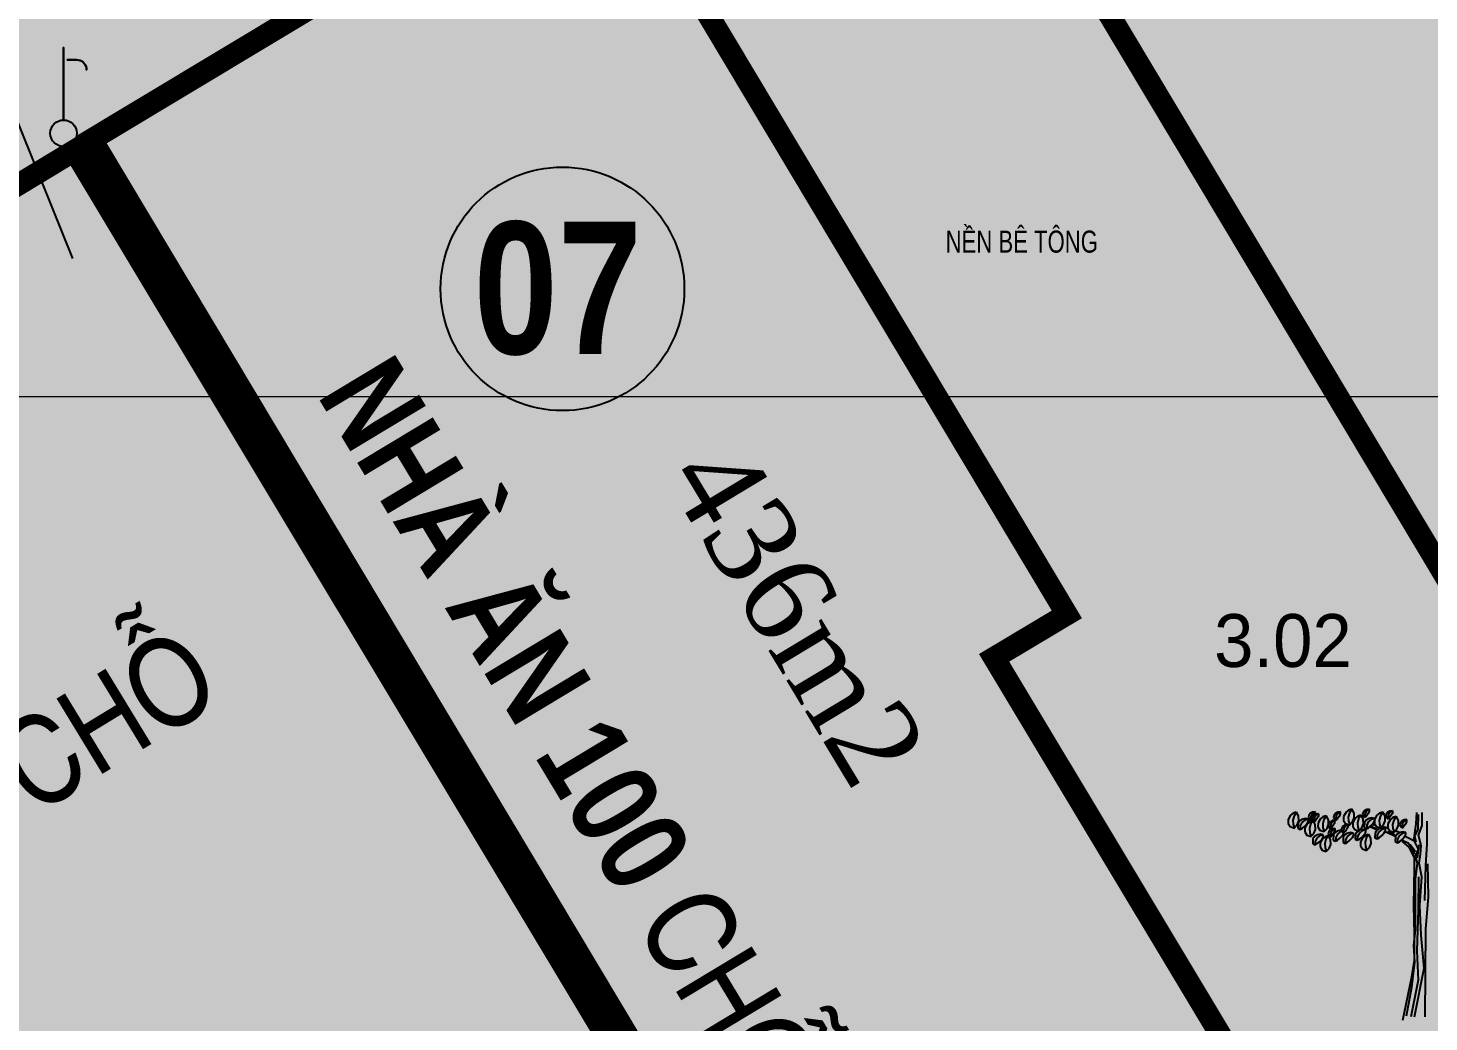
# Model space of a CAD drawing. Header units: millimetres. Extents: x 476643 to 477419, y 1110674 to 1111494.
# Drawn here: x 476995.13 to 477026.91, y 1111209.81 to 1111232.37 of the extents above; entities that cross this region are included whole.
import ezdxf

# ---------------------------------------------------------------- set-up
doc = ezdxf.new("R2010")
doc.units = ezdxf.units.MM
doc.header["$LTSCALE"] = 0.001
doc.header["$MEASUREMENT"] = 0
doc.linetypes.add('DASHDOTX2', pattern=[2, 1, -0.5, 0, -0.5])
for name, color, linetype, lineweight in [('D-CONGTRINH', 7, 'Continuous', 15), ('HT_Text', 7, 'Continuous', 15), ('LUOI', 8, 'Continuous', 5)]:
    doc.layers.add(name, color=color, linetype=linetype, lineweight=lineweight)
for name, color, linetype in [('H-Congtrinh', 40, 'Continuous'), ('HT_Cao do', 7, 'Continuous'), ('HT_Hang rao', 7, 'Continuous'), ('HT_nha', 6, 'Continuous'), ('HT_thuc vat', 3, 'Continuous'), ('Ky hieu', 7, 'Continuous'), ('Net manh', 252, 'Continuous'), ('QH-text', 7, 'Continuous'), ('Text', 7, 'Continuous')]:
    doc.layers.add(name, color=color, linetype=linetype)
doc.styles.add('DIM', font='VAVON.TTF')
doc.linetypes.add('FENCELINE2', pattern='A,0.25,-0.1,[132,ltypeshp.shx,S=0.1,R=0,X=-0.1,Y=0],-0.1,1', length=1.45)

# ---------------------------------------------------------------- blocks, each defined once
blk = doc.blocks.new('cot nuoc')
at = {"layer": 'Ky hieu', "color": 1}
for points in [[(474183.71, 1112299.223, 0), (474183.71, 1112301.423, 0), (474183.71, 1112301.423, 0), (474183.71, 1112299.223, 0), (474183.71, 1112299.223, 0)], [(474183.808, 1112301.042, 0), (474184.108, 1112301.042, 0), (474184.108, 1112301.042, 0), (474183.808, 1112301.042, 0), (474183.808, 1112301.042, 0)], [(474184.108, 1112301.042, 0), (474184.108, 1112301.042, 0), (474184.16, 1112301.038, 0), (474184.21, 1112301.024, 0), (474184.258, 1112301.002, 0), (474184.301, 1112300.972, 0), (474184.338, 1112300.935, 0), (474184.368, 1112300.892, 0), (474184.39, 1112300.845, 0), (474184.403, 1112300.794, 0), (474184.408, 1112300.742, 0), (474184.408, 1112300.742, 0), (474184.408, 1112300.742, 0), (474184.408, 1112300.742, 0), (474184.403, 1112300.794, 0), (474184.39, 1112300.845, 0), (474184.368, 1112300.892, 0), (474184.338, 1112300.935, 0), (474184.301, 1112300.972, 0), (474184.258, 1112301.002, 0), (474184.21, 1112301.024, 0), (474184.16, 1112301.038, 0), (474184.108, 1112301.042, 0), (474184.108, 1112301.042, 0), (474184.108, 1112301.042, 0)]]:
    blk.add_polyline3d(points, dxfattribs=at)
blk.add_circle((474183.71, 1112298.823), 0.4, dxfattribs=at)
blk = doc.blocks.new('Nha tuong')
at = {"layer": 'Ky hieu'}
h = blk.add_hatch(color=256, dxfattribs=at)
edge = h.paths.add_edge_path()
edge.add_arc((474232.372, 1112270.493), 0.838, -32.4679, 327.5321)
blk = doc.blocks.new('tree50')
for p, q in [((-3248.8752, 4519.6396), (-3251.6584, 4428.2356)), ((-3195.2864, 4614.1716), (-3248.8752, 4519.6396)), ((-3137.3276, 4658.9476), (-3195.2864, 4614.1716)), ((-3117.186, 4599.4036), (-3143.2356, 4502.5996)), ((-3143.2356, 4502.5996), (-3137.7424, 4409.6796)), ((-3065.1596, 4682.3356), (-3137.3276, 4658.9476)), ((-3060.8384, 4682.3356), (-3117.186, 4599.4036)), ((-3012.352, 4591.9796), (-3060.8384, 4688.5356)), ((-3044.896, 4393.1516), (-3008.7876, 4484.0196)), ((-2986.4732, 4484.9716), (-3024.2904, 4431.5556)), ((-3008.7876, 4484.0196), (-3012.352, 4591.9796)), ((-2917.8452, 4526.6236), (-2986.4732, 4484.9716)), ((-2871.898, 4502.7716), (-2937.7912, 4447.3996)), ((-2855.1496, 4538.0996), (-2917.8452, 4526.6236)), ((-2789.2072, 4526.6236), (-2871.898, 4502.7716)), ((-2789.2072, 4526.6236), (-2855.1496, 4538.0996)), ((-2760.008, 4466.8316), (-2817.9672, 4422.0316)), ((-2816.2092, 4428.2836), (-2793.6508, 4463.2436)), ((-2793.6508, 4463.2436), (-2787.9136, 4484.2876)), ((-2780.8332, 4612.1476), (-2791.9416, 4570.7876)), ((-2791.9416, 4570.7876), (-2778.1968, 4528.4076)), ((-2787.9136, 4484.2876), (-2789.2072, 4526.6236)), ((-2744.2368, 4657.5556), (-2780.8332, 4612.1476)), ((-2778.1968, 4528.4076), (-2735.5452, 4496.3996)), ((-2687.84, 4490.1996), (-2760.008, 4466.8316)), ((-2696.6536, 4683.7036), (-2744.2368, 4657.5556)), ((-2731.224, 4601.7716), (-2742.7964, 4549.4756)), ((-2742.7964, 4549.4756), (-2735.5452, 4496.3996)), ((-2683.5188, 4490.1996), (-2739.842, 4407.2876)), ((-2711.5464, 4525.6716), (-2735.5452, 4496.3996)), ((-2693.1624, 4655.7476), (-2731.224, 4601.7716)), ((-2702.7572, 4568.7636), (-2713.8656, 4527.4036)), ((-2713.8656, 4527.4036), (-2700.1204, 4485.0236)), ((-2696.5072, 4545.9836), (-2711.5464, 4525.6716)), ((-2666.1604, 4614.1716), (-2702.7572, 4568.7636)), ((-2700.1204, 4485.0236), (-2657.4936, 4453.0156)), ((-2640.1352, 4688.5356), (-2696.6536, 4683.7036)), ((-2668.602, 4587.8036), (-2696.5072, 4545.9836)), ((-2635.7896, 4688.5356), (-2693.1624, 4655.7476)), ((-2635.0324, 4399.8636), (-2683.5188, 4496.3996)), ((-2648.802, 4620.3476), (-2668.602, 4587.8036)), ((-2618.5776, 4640.3196), (-2666.1604, 4614.1716)), ((-2653.148, 4558.3876), (-2664.7444, 4506.0916)), ((-2664.7444, 4506.0916), (-2657.4936, 4453.0156)), ((-2633.47, 4482.2876), (-2657.4936, 4453.0156)), ((-2615.0864, 4612.3636), (-2653.148, 4558.3876)), ((-2641.5268, 4642.0276), (-2648.802, 4620.3476)), ((-2640.1352, 4688.5356), (-2641.5268, 4642.0276)), ((-2618.4556, 4502.5996), (-2633.47, 4482.2876)), ((-2562.0588, 4645.1556), (-2618.5776, 4640.3196)), ((-2590.55, 4544.4196), (-2618.4556, 4502.5996)), ((-2557.7376, 4645.1556), (-2615.0864, 4612.3636)), ((-2570.7504, 4576.9636), (-2590.55, 4544.4196)), ((-2518.6996, 4533.5796), (-2572.2884, 4439.0756)), ((-2563.4504, 4598.6436), (-2570.7504, 4576.9636)), ((-2562.0588, 4645.1556), (-2563.4504, 4598.6436)), ((-2460.7404, 4578.3796), (-2518.6996, 4533.5796)), ((-2440.5988, 4518.8356), (-2466.6488, 4422.0316)), ((-2388.5972, 4601.7716), (-2460.7404, 4578.3796)), ((-2384.2512, 4601.7716), (-2440.5988, 4518.8356)), ((-2335.7896, 4511.4116), (-2384.2512, 4607.9716)), ((-2332.2004, 4403.4316), (-2335.7896, 4511.4116)), ((-2297.508, 4465.4156), (-2334.1292, 4420.0316)), ((-2249.9252, 4491.5876), (-2297.508, 4465.4156)), ((-2246.434, 4463.6356), (-2284.4956, 4409.6316)), ((-2193.4312, 4496.3996), (-2249.9252, 4491.5876)), ((-2189.0852, 4496.3996), (-2246.434, 4463.6356)), ((-2208.348, 4612.1476), (-2219.432, 4570.7876)), ((-2219.432, 4570.7876), (-2205.7112, 4528.4076)), ((-2171.7268, 4657.5556), (-2208.348, 4612.1476)), ((-2205.7112, 4528.4076), (-2163.06, 4496.3996)), ((-2194.7984, 4449.9156), (-2202.098, 4428.2356)), ((-2193.4312, 4496.3996), (-2194.7984, 4449.9156)), ((-2124.1684, 4683.7036), (-2171.7268, 4657.5556)), ((-2158.7144, 4601.7716), (-2170.3108, 4549.4756)), ((-2170.3108, 4549.4756), (-2163.06, 4496.3996)), ((-2139.0364, 4525.6716), (-2163.06, 4496.3996)), ((-2120.6772, 4655.7476), (-2158.7144, 4601.7716)), ((-2124.022, 4545.9836), (-2139.0364, 4525.6716)), ((-2067.6496, 4688.5356), (-2124.1684, 4683.7036)), ((-2096.1164, 4587.8036), (-2124.022, 4545.9836)), ((-2063.304, 4688.5356), (-2120.6772, 4655.7476)), ((-2076.3168, 4620.3476), (-2096.1164, 4587.8036)), ((-2069.0168, 4642.0276), (-2076.3168, 4620.3476)), ((-2067.6496, 4688.5356), (-2069.0168, 4642.0276)), ((-1991.136, 4587.8276), (-1993.9192, 4496.3996)), ((-1993.9192, 4496.3996), (-1946.8488, 4425.3036)), ((-1937.5472, 4682.3356), (-1991.136, 4587.8276)), ((-1879.5884, 4727.1356), (-1937.5472, 4682.3356)), ((-1859.4468, 4667.5916), (-1885.4964, 4570.7876)), ((-1885.4964, 4570.7876), (-1880.0032, 4477.8676)), ((-1880.0032, 4477.8676), (-1846.4584, 4391.0516)), ((-1807.4204, 4750.4996), (-1879.5884, 4727.1356)), ((-1803.0988, 4750.4996), (-1859.4468, 4667.5916)), ((-1855.1252, 4391.0516), (-1787.1568, 4461.3156)), ((-1754.6128, 4660.1676), (-1803.0988, 4756.6996)), ((-1787.1568, 4461.3156), (-1751.0484, 4552.1836)), ((-1782.9572, 4451.4756), (-1785.7404, 4360.0476)), ((-1729.3684, 4545.9836), (-1782.9572, 4451.4756)), ((-1751.0484, 4552.1836), (-1754.6128, 4660.1676)), ((-1671.4096, 4590.7836), (-1729.3684, 4545.9836)), ((-1651.268, 4531.2396), (-1677.3176, 4434.4356)), ((-1599.2416, 4614.1716), (-1671.4096, 4590.7836)), ((-1594.9204, 4614.1716), (-1651.268, 4531.2396)), ((-1546.434, 4523.8156), (-1594.9204, 4620.3476)), ((-1549.1196, 4674.1316), (-1560.2036, 4632.7516)), ((-1560.2036, 4632.7516), (-1546.4828, 4590.3916)), ((-1512.4984, 4719.5196), (-1549.1196, 4674.1316)), ((-1546.4828, 4590.3916), (-1503.8316, 4558.3876)), ((-1542.8696, 4415.8316), (-1546.434, 4523.8156)), ((-1480.638, 4500.5996), (-1518.4556, 4447.1796)), ((-1464.94, 4745.6916), (-1512.4984, 4719.5196)), ((-1499.4856, 4663.7316), (-1511.0824, 4611.4396)), ((-1511.0824, 4611.4396), (-1503.8316, 4558.3876)), ((-1479.808, 4587.6596), (-1503.8316, 4558.3876)), ((-1461.4484, 4717.7356), (-1499.4856, 4663.7316)), ((-1412.01, 4542.2476), (-1480.638, 4500.5996)), ((-1464.7932, 4607.9716), (-1479.808, 4587.6596)), ((-1431.9564, 4463.0236), (-1468.6996, 4389.6356)), ((-1408.4212, 4750.4996), (-1464.94, 4745.6916)), ((-1436.888, 4649.7676), (-1464.7932, 4607.9716)), ((-1404.0756, 4750.4996), (-1461.4484, 4717.7356)), ((-1417.0884, 4682.3356), (-1436.888, 4649.7676)), ((-1366.0628, 4518.3956), (-1431.9564, 4463.0236)), ((-1409.7884, 4704.0156), (-1417.0884, 4682.3356)), ((-1349.3148, 4553.7236), (-1412.01, 4542.2476)), ((-1408.4212, 4750.4996), (-1409.7884, 4704.0156)), ((-1283.3724, 4542.2476), (-1366.0628, 4518.3956)), ((-1283.3724, 4542.2476), (-1349.3148, 4553.7236)), ((-1310.3744, 4443.9076), (-1287.8156, 4478.8676)), ((-1288.5236, 4519.6396), (-1291.3068, 4428.2356)), ((-1234.9348, 4614.1716), (-1288.5236, 4519.6396)), ((-1287.8156, 4478.8676), (-1282.054, 4499.9156)), ((-1282.054, 4499.9156), (-1283.3724, 4542.2476)), ((-1176.976, 4658.9476), (-1234.9348, 4614.1716)), ((-1156.8344, 4599.4036), (-1182.884, 4502.5996)), ((-1182.884, 4502.5996), (-1177.4152, 4409.6796)), ((-1104.8324, 4682.3356), (-1176.976, 4658.9476)), ((-1100.4868, 4682.3356), (-1156.8344, 4599.4036)), ((-1052.0248, 4591.9796), (-1100.4868, 4688.5356)), ((-1084.5444, 4393.1516), (-1048.436, 4484.0196)), ((-1048.436, 4484.0196), (-1052.0248, 4591.9796)), ((-1024.3392, 4636.9516), (-1035.4232, 4595.5676)), ((-1035.4232, 4595.5676), (-1021.7024, 4553.2116)), ((-987.718, 4682.3356), (-1024.3392, 4636.9516)), ((-1021.7024, 4553.2116), (-979.0512, 4521.2036)), ((-940.1352, 4708.4836), (-987.718, 4682.3356)), ((-974.7056, 4626.5516), (-986.302, 4574.2556)), ((-986.302, 4574.2556), (-979.0512, 4521.2036)), ((-931.346, 4515.0036), (-984.9348, 4420.4956)), ((-955.0276, 4550.4756), (-979.0512, 4521.2036)), ((-936.644, 4680.5556), (-974.7056, 4626.5516)), ((-940.0132, 4570.7876), (-955.0276, 4550.4756)), ((-883.6408, 4713.3196), (-940.1352, 4708.4836)), ((-912.1076, 4612.5836), (-940.0132, 4570.7876)), ((-879.2952, 4713.3196), (-936.644, 4680.5556)), ((-873.3872, 4559.8036), (-931.346, 4515.0036)), ((-892.308, 4645.1556), (-912.1076, 4612.5836)), ((-885.008, 4666.8316), (-892.308, 4645.1556)), ((-883.6408, 4713.3196), (-885.008, 4666.8316)), ((-853.2456, 4500.2556), (-879.2952, 4403.4316)), ((-801.2192, 4583.1676), (-873.3872, 4559.8036)), ((-796.898, 4583.1676), (-853.2456, 4500.2556)), ((-748.436, 4492.8116), (-796.898, 4589.3676)), ((-744.8472, 4384.8516), (-748.436, 4492.8116)), ((-666.7708, 4484.0196), (-703.392, 4438.6116)), ((-619.2124, 4510.1676), (-666.7708, 4484.0196)), ((-615.7212, 4482.2396), (-653.7824, 4428.2356)), ((-562.6936, 4515.0036), (-619.2124, 4510.1676)), ((-558.348, 4515.0036), (-615.7212, 4482.2396)), ((-564.0852, 4468.4916), (-571.3608, 4446.8156)), ((-562.6936, 4515.0036), (-564.0852, 4468.4916)), ((-344.968, 4416.9076), (-331.152, 4673.2556)), ((-303.564, 4298.5956), (-289.768, 4633.7996)), ((-206.98, 4377.4796), (-206.98, 4673.2556)), ((-96.58, 3963.3796), (-96.58, 4476.0636)), ((-3251.6584, 4428.2356), (-3204.5884, 4357.1396)), ((-3204.5884, 4357.1396), (-3108.5432, 4322.8636)), ((-3137.7424, 4409.6796), (-3104.1976, 4322.8636)), ((-3112.8648, 4322.8636), (-3044.896, 4393.1516)), ((-3024.2904, 4431.5556), (-3029.0024, 4317.0516)), ((-3029.0024, 4317.0516), (-2979.93, 4292.1276)), ((-2974.5344, 4374.0116), (-2979.93, 4292.1276)), ((-2979.93, 4292.1276), (-2933.9584, 4314.9796)), ((-2937.7912, 4447.3996), (-2974.5344, 4374.0116)), ((-2933.9584, 4314.9796), (-2873.4848, 4365.0036)), ((-2871.556, 4327.5276), (-2874.3392, 4236.0956)), ((-2874.3392, 4236.0956), (-2827.2688, 4165.0036)), ((-2873.4848, 4365.0036), (-2816.2092, 4428.2836)), ((-2817.9672, 4422.0316), (-2871.556, 4327.5276)), ((-2827.2688, 4165.0036), (-2731.224, 4130.7476)), ((-2739.842, 4407.2876), (-2765.9164, 4310.4876)), ((-2765.9164, 4310.4876), (-2760.4232, 4217.5676)), ((-2760.4232, 4217.5676), (-2726.8784, 4130.7476)), ((-2735.5452, 4130.7476), (-2667.5764, 4201.0116)), ((-2667.5764, 4201.0116), (-2631.468, 4291.8836)), ((-2582.4204, 4172.5476), (-2651.0728, 4130.8836)), ((-2631.468, 4291.8836), (-2635.0324, 4399.8636)), ((-2536.4976, 4148.6796), (-2602.3908, 4093.3116)), ((-2519.7248, 4184.0196), (-2582.4204, 4172.5476)), ((-2572.2884, 4439.0756), (-2575.0716, 4347.6676)), ((-2575.0716, 4347.6676), (-2528.0012, 4276.5756)), ((-2453.8068, 4172.5476), (-2536.4976, 4148.6796)), ((-2528.0012, 4276.5756), (-2431.9564, 4242.2956)), ((-2453.8068, 4172.5476), (-2519.7248, 4184.0196)), ((-2466.6488, 4422.0316), (-2461.18, 4329.1156)), ((-2461.18, 4329.1156), (-2427.6108, 4242.2956)), ((-2452.4888, 4130.1996), (-2453.8068, 4172.5476)), ((-2436.302, 4242.2956), (-2368.3088, 4312.5836)), ((-2340.892, 4149.3396), (-2413.0356, 4125.9636)), ((-2336.5464, 4149.3396), (-2392.894, 4066.4196)), ((-2368.3088, 4312.5836), (-2332.2004, 4403.4316)), ((-2334.1292, 4420.0316), (-2345.2132, 4378.6516)), ((-2345.2132, 4378.6516), (-2331.468, 4336.2916)), ((-2329.7836, 4234.0956), (-2340.892, 4192.7116)), ((-2340.892, 4192.7116), (-2327.1468, 4150.3556)), ((-2288.0844, 4058.9836), (-2336.5464, 4155.5436)), ((-2331.468, 4336.2916), (-2288.8412, 4304.2836)), ((-2293.1624, 4279.4796), (-2329.7836, 4234.0956)), ((-2327.1468, 4150.3556), (-2284.4956, 4118.3476)), ((-2284.4956, 4409.6316), (-2296.092, 4357.3356)), ((-2296.092, 4357.3356), (-2288.8412, 4304.2836)), ((-2245.604, 4305.6516), (-2293.1624, 4279.4796)), ((-2280.174, 4223.7196), (-2291.7464, 4171.4236)), ((-2291.7464, 4171.4236), (-2284.4956, 4118.3476)), ((-2264.8176, 4333.5556), (-2288.8412, 4304.2836)), ((-2260.472, 4147.6316), (-2284.4956, 4118.3476)), ((-2242.1128, 4277.6996), (-2280.174, 4223.7196)), ((-2249.8032, 4353.8676), (-2264.8176, 4333.5556)), ((-2245.4572, 4167.9316), (-2260.472, 4147.6316)), ((-2221.898, 4395.6676), (-2249.8032, 4353.8676)), ((-2189.0852, 4310.4876), (-2245.604, 4305.6516)), ((-2217.552, 4209.7516), (-2245.4572, 4167.9316)), ((-2184.7396, 4310.4876), (-2242.1128, 4277.6996)), ((-2220.7016, 4165.4916), (-2225.4136, 4050.9996)), ((-2202.098, 4428.2356), (-2221.898, 4395.6676)), ((-2182.884, 4218.9076), (-2220.7016, 4165.4916)), ((-2197.7524, 4242.2956), (-2217.552, 4209.7516)), ((-2190.4768, 4263.9756), (-2197.7524, 4242.2956)), ((-2189.0852, 4310.4876), (-2190.4768, 4263.9756)), ((-2114.2564, 4260.5596), (-2182.884, 4218.9076)), ((-2134.2268, 4181.3356), (-2170.9456, 4107.9476)), ((-2068.3332, 4236.7076), (-2134.2268, 4181.3356)), ((-2051.5608, 4272.0316), (-2114.2564, 4260.5596)), ((-2069.896, 4098.9516), (-2012.6204, 4162.2196)), ((-1985.6428, 4260.5596), (-2068.3332, 4236.7076)), ((-1985.6428, 4260.5596), (-2051.5608, 4272.0316)), ((-2034.8616, 4320.8636), (-2045.97, 4279.4796)), ((-2045.97, 4279.4796), (-2032.2248, 4237.1196)), ((-1998.2652, 4366.2476), (-2034.8616, 4320.8636)), ((-2032.2248, 4237.1196), (-1989.5736, 4205.1156)), ((-2012.6204, 4162.2196), (-1990.062, 4197.1796)), ((-1961.1312, 4166.0876), (-1998.9484, 4112.6836)), ((-1950.682, 4392.4196), (-1998.2652, 4366.2476)), ((-1985.2524, 4310.4876), (-1996.8244, 4258.1916)), ((-1996.8244, 4258.1916), (-1989.5736, 4205.1156)), ((-1990.062, 4197.1796), (-1984.3244, 4218.2236)), ((-1965.5744, 4234.3876), (-1989.5736, 4205.1156)), ((-1984.3244, 4218.2236), (-1985.6428, 4260.5596)), ((-1947.1908, 4364.4636), (-1985.2524, 4310.4876)), ((-1950.5356, 4254.6996), (-1965.5744, 4234.3876)), ((-1892.5032, 4207.7516), (-1961.1312, 4166.0876)), ((-1894.1636, 4397.2516), (-1950.682, 4392.4196)), ((-1922.6304, 4296.5196), (-1950.5356, 4254.6996)), ((-1889.8176, 4397.2516), (-1947.1908, 4364.4636)), ((-1946.8488, 4425.3036), (-1850.804, 4391.0516)), ((-1902.8304, 4329.0636), (-1922.6304, 4296.5196)), ((-1846.556, 4183.8996), (-1912.4496, 4128.5276)), ((-1895.5552, 4350.7436), (-1902.8304, 4329.0636)), ((-1894.1636, 4397.2516), (-1895.5552, 4350.7436)), ((-1829.808, 4219.2276), (-1892.5032, 4207.7516)), ((-1763.8656, 4207.7516), (-1846.556, 4183.8996)), ((-1763.8656, 4207.7516), (-1829.808, 4219.2276)), ((-1790.8676, 4109.4116), (-1768.3088, 4144.3716)), ((-1785.7404, 4360.0476), (-1738.6704, 4288.9516)), ((-1768.3088, 4144.3716), (-1762.5472, 4165.4156)), ((-1762.5472, 4165.4156), (-1763.8656, 4207.7516)), ((-1738.6704, 4288.9516), (-1642.6252, 4254.6996)), ((-1725.1204, 4185.3396), (-1729.8568, 4070.8476)), ((-1687.3276, 4238.7556), (-1725.1204, 4185.3396)), ((-1618.6752, 4280.4316), (-1687.3276, 4238.7556)), ((-1677.3176, 4434.4356), (-1671.8244, 4341.5156)), ((-1638.646, 4201.1836), (-1675.3648, 4127.8076)), ((-1671.8244, 4341.5156), (-1638.2796, 4254.6996)), ((-1646.9468, 4254.6996), (-1578.978, 4324.9636)), ((-1572.7524, 4256.5556), (-1638.646, 4201.1836)), ((-1555.98, 4291.9076), (-1618.6752, 4280.4316)), ((-1578.978, 4324.9636), (-1542.8696, 4415.8316)), ((-1574.3392, 4118.7996), (-1517.064, 4182.0676)), ((-1490.062, 4280.4316), (-1572.7524, 4256.5556)), ((-1490.062, 4280.4316), (-1555.98, 4291.9076)), ((-1497.9232, 4150.7556), (-1555.882, 4105.9556)), ((-1518.4556, 4447.1796), (-1523.1672, 4332.6796)), ((-1523.1672, 4332.6796), (-1474.0952, 4307.7516)), ((-1517.064, 4182.0676), (-1494.5052, 4217.0516)), ((-1425.7552, 4174.1316), (-1497.9232, 4150.7556)), ((-1494.5052, 4217.0516), (-1488.7436, 4238.0756)), ((-1488.7436, 4238.0756), (-1490.062, 4280.4316)), ((-1421.434, 4174.1316), (-1477.7816, 4091.2116)), ((-1468.6996, 4389.6356), (-1474.0952, 4307.7516)), ((-1474.0952, 4307.7516), (-1428.1236, 4330.6036)), ((-1428.1236, 4330.6036), (-1367.6496, 4380.6276)), ((-1372.9476, 4083.7756), (-1421.434, 4180.3356)), ((-1241.8684, 4278.8676), (-1421.2632, 4357.7516)), ((-1367.6496, 4380.6276), (-1310.3744, 4443.9076)), ((-1241.8684, 4298.5956), (-1366.0628, 4357.7516)), ((-1269.4808, 4377.4796), (-1352.2688, 4397.1796)), ((-1291.3068, 4428.2356), (-1244.2368, 4357.1396)), ((-1276.5852, 4217.5916), (-1281.2972, 4103.0996)), ((-1238.768, 4271.0076), (-1276.5852, 4217.5916)), ((-1244.2368, 4357.1396), (-1148.1916, 4322.8636)), ((-1170.1156, 4312.6596), (-1238.768, 4271.0076)), ((-1226.8052, 4160.0596), (-1232.2248, 4078.1596)), ((-1190.0864, 4233.4356), (-1226.8052, 4160.0596)), ((-1124.1928, 4288.8076), (-1190.0864, 4233.4356)), ((-1186.2532, 4101.0236), (-1125.7796, 4151.0516)), ((-1177.4152, 4409.6796), (-1143.846, 4322.8636)), ((-1107.4448, 4324.1556), (-1170.1156, 4312.6596)), ((-1152.5376, 4322.8636), (-1084.5444, 4393.1516)), ((-1125.7796, 4151.0516), (-1068.5044, 4214.3196)), ((-1041.5024, 4312.6596), (-1124.1928, 4288.8076)), ((-993.5044, 4318.3236), (-1117.6984, 4357.7516)), ((-1041.5024, 4312.6596), (-1107.4448, 4324.1556)), ((-1068.5044, 4214.3196), (-1045.9456, 4249.2796)), ((-800.3156, 4121.1316), (-1048.7044, 4239.4396)), ((-1045.9456, 4249.2796), (-1040.184, 4270.3236)), ((-1040.184, 4270.3236), (-1041.5024, 4312.6596)), ((-827.9036, 4160.5716), (-993.5044, 4239.4396)), ((-984.9348, 4420.4956), (-987.718, 4329.0636)), ((-987.718, 4329.0636), (-940.648, 4257.9716)), ((-940.648, 4257.9716), (-844.6028, 4223.7196)), ((-879.2952, 4403.4316), (-873.802, 4310.5356)), ((-873.802, 4310.5356), (-840.2572, 4223.7196)), ((-848.9484, 4223.7196), (-780.9556, 4293.9836)), ((-778.392, 4183.7036), (-816.1848, 4130.2836)), ((-731.3216, 4219.7156), (-814.1096, 4259.1676)), ((-780.9556, 4293.9836), (-744.8472, 4384.8516)), ((-709.7396, 4225.3556), (-778.392, 4183.7036)), ((-729.7104, 4146.1316), (-766.4292, 4072.7396)), ((-663.8168, 4201.4996), (-729.7104, 4146.1316)), ((-703.392, 4438.6116), (-714.5004, 4397.2516)), ((-714.5004, 4397.2516), (-700.7552, 4354.8716)), ((-647.0444, 4236.8276), (-709.7396, 4225.3556)), ((-700.7552, 4354.8716), (-658.104, 4322.8636)), ((-653.7824, 4428.2356), (-665.3548, 4375.9396)), ((-665.3548, 4375.9396), (-658.104, 4322.8636)), ((-581.1264, 4225.3556), (-663.8168, 4201.4996)), ((-634.0804, 4352.1356), (-658.104, 4322.8636)), ((-581.1264, 4225.3556), (-647.0444, 4236.8276)), ((-619.0656, 4372.4476), (-634.0804, 4352.1356)), ((-591.1604, 4414.2716), (-619.0656, 4372.4476)), ((-608.1284, 4127.0156), (-585.5696, 4161.9756)), ((-571.3608, 4446.8156), (-591.1604, 4414.2716)), ((-585.5696, 4161.9756), (-579.808, 4183.0196)), ((-579.808, 4183.0196), (-581.1264, 4225.3556)), ((-400.144, 4042.2596), (-344.968, 4416.9076)), ((-372.556, 4140.8436), (-303.564, 4298.5956)), ((-344.968, 4002.8196), (-372.556, 4140.8436)), ((-289.768, 4160.5716), (-206.98, 4377.4796)), ((-234.568, 3923.9516), (-289.768, 4160.5716)), ((-2688.8656, 4077.4676), (-2693.602, 3962.9636)), ((-2693.602, 3962.9636), (-2644.5296, 3938.0356)), ((-2651.0728, 4130.8836), (-2688.8656, 4077.4676)), ((-2639.1096, 4019.9236), (-2644.5296, 3938.0356)), ((-2644.5296, 3938.0356), (-2598.558, 3960.8876)), ((-2602.3908, 4093.3116), (-2639.1096, 4019.9236)), ((-2598.558, 3960.8876), (-2538.0844, 4010.9116)), ((-2538.0844, 4010.9116), (-2480.8088, 4074.1956)), ((-2524.5832, 3986.6556), (-2527.3664, 3895.2396)), ((-2527.3664, 3895.2396), (-2480.2964, 3824.1316)), ((-2470.9944, 4081.1636), (-2524.5832, 3986.6556)), ((-2480.8088, 4074.1956), (-2458.2504, 4109.1556)), ((-2480.2964, 3824.1316), (-2384.2512, 3789.8796)), ((-2413.0356, 4125.9636), (-2470.9944, 4081.1636)), ((-2458.2504, 4109.1556), (-2452.4888, 4130.1996)), ((-2392.894, 4066.4196), (-2418.9436, 3969.6036)), ((-2418.9436, 3969.6036), (-2413.4748, 3876.6956)), ((-2413.4748, 3876.6956), (-2379.9056, 3789.8796)), ((-2388.5972, 3789.8796), (-2320.604, 3860.1556)), ((-2320.604, 3860.1556), (-2284.4956, 3951.0116)), ((-2284.4956, 3951.0116), (-2288.0844, 4058.9836)), ((-2225.4136, 4050.9996), (-2176.3412, 4026.0636)), ((-2170.9456, 4107.9476), (-2176.3412, 4026.0636)), ((-2176.3412, 4026.0636), (-2130.394, 4048.9116)), ((-2130.394, 4048.9116), (-2069.896, 4098.9516)), ((-1998.9484, 4112.6836), (-2003.6604, 3998.1796)), ((-2003.6604, 3998.1796), (-1954.5884, 3973.2436)), ((-1949.1928, 4055.1396), (-1954.5884, 3973.2436)), ((-1954.5884, 3973.2436), (-1908.6164, 3996.1076)), ((-1912.4496, 4128.5276), (-1949.1928, 4055.1396)), ((-1908.6164, 3996.1076), (-1848.1428, 4046.1316)), ((-1848.1428, 4046.1316), (-1790.8676, 4109.4116)), ((-1729.8568, 4070.8476), (-1680.7844, 4045.9116)), ((-1675.3648, 4127.8076), (-1680.7844, 4045.9116)), ((-1680.7844, 4045.9116), (-1634.8128, 4068.7756)), ((-1634.8128, 4068.7756), (-1574.3392, 4118.7996)), ((-1609.4712, 4011.4516), (-1612.2544, 3920.0316)), ((-1612.2544, 3920.0316), (-1565.184, 3848.9276)), ((-1555.882, 4105.9556), (-1609.4712, 4011.4516)), ((-1565.184, 3848.9276), (-1469.1392, 3814.6716)), ((-1477.7816, 4091.2116), (-1503.8316, 3994.3956)), ((-1503.8316, 3994.3956), (-1498.3384, 3901.4876)), ((-1498.3384, 3901.4876), (-1464.7932, 3814.6716)), ((-1473.4604, 3814.6716), (-1405.4916, 3884.9356)), ((-1405.4916, 3884.9356), (-1369.3832, 3975.8036)), ((-1369.3832, 3975.8036), (-1372.9476, 4083.7756)), ((-1281.2972, 4103.0996), (-1232.2248, 4078.1596)), ((-1232.2248, 4078.1596), (-1186.2532, 4101.0236)), ((-816.1848, 4130.2836), (-820.9212, 4015.7836)), ((-820.9212, 4015.7836), (-771.8488, 3990.8436)), ((-766.4292, 4072.7396), (-771.8488, 3990.8436)), ((-771.8488, 3990.8436), (-725.8772, 4013.7076)), ((-725.8772, 4013.7076), (-665.4036, 4063.7316)), ((-665.4036, 4063.7316), (-608.1284, 4127.0156)), ((-524.3392, 3983.1036), (-662.3276, 4042.2596)), ((-496.752, 3884.5076), (-662.3276, 4022.5356)), ((-386.352, 4022.5356), (-579.5396, 4121.1316)), ((-441.552, 3864.7956), (-524.3392, 3983.1036)), ((-386.352, 3647.8876), (-496.752, 3884.5076)), ((-358.764, 3785.9116), (-482.956, 3943.6636)), ((-386.352, 3726.7716), (-441.552, 3864.7956)), ((-289.768, 3845.0676), (-386.352, 4022.5356)), ((-358.764, 3687.3276), (-289.768, 3845.0676)), ((-317.356, 3647.8876), (-275.976, 3943.6636)), ((-248.364, 3726.7716), (-234.568, 3923.9516)), ((-124.192, 3470.4236), (-96.58, 3963.3796)), ((-386.352, 3726.7716), (-386.352, 3726.7716)), ((-386.352, 3430.9916), (-386.352, 3647.8876)), ((-317.356, 3529.5756), (-358.764, 3687.3276)), ((-358.764, 3154.9316), (-317.356, 3529.5756)), ((-275.976, 3529.5756), (-248.364, 3726.7716)), ((-220.776, 3214.0876), (-275.976, 3529.5756)), ((-68.992, 2760.5716), (-82.788, 3509.8636)), ((-400.144, 2563.3796), (-386.352, 3430.9916)), ((-289.768, 3214.0876), (-303.564, 2464.7956)), ((-262.156, 2563.3796), (-220.776, 3214.0876)), ((-151.78, 2681.6876), (-124.192, 3470.4236)), ((-358.764, 2602.8196), (-358.764, 3154.9316)), ((-386.352, 1912.6836), (-400.144, 2563.3796)), ((-358.764, 2011.2676), (-358.764, 2602.8196)), ((-234.568, 1892.9556), (-262.156, 2563.3796)), ((-124.192, 2030.9916), (-68.992, 2760.5716)), ((-303.564, 2464.7956), (-331.152, 1538.0356)), ((-400.144, 1656.3476), (-358.764, 2011.2676)), ((-386.352, 1321.1316), (-386.352, 1912.6836)), ((-137.988, 39.4408), (-124.192, 2030.9916)), ((-372.556, 1281.6876), (-400.144, 1656.3476)), ((-165.576, 1143.6636), (-234.568, 1892.9556)), ((-441.552, 946.4836), (-386.352, 1321.1316)), ((-441.552, 709.8636), (-372.556, 1281.6876)), ((-331.152, 1538.0356), (-303.564, 867.6156)), ((-386.352, 39.4408), (-165.576, 1143.6636)), ((-648.5336, -39.4288), (-441.552, 946.4836)), ((-565.7456, 59.1552), (-441.552, 709.8636)), ((-303.564, 867.6156), (-469.14, 39.4408))]:
    blk.add_line(p, q)
blk = doc.blocks.new('fff')
blk.add_lwpolyline([(476994.273, 1111231.761), (476996.141, 1111227.141)])
at = {"layer": 'HT_Hang rao', "linetype": 'FENCELINE2'}
blk.add_lwpolyline([(476992.124, 1111278.699), (476992.124, 1111278.699), (476992.124, 1111278.699), (476992.124, 1111278.699), (477030.416, 1111301.506), (477048.654, 1111271.234), (477111.294, 1111174.625), (477088.431, 1111161.209), (477069.283, 1111149.721), (476992.124, 1111278.699)], dxfattribs=at)
at = {"layer": 'HT_nha', "linetype": 'Continuous', "ltscale": 0.7}
for points in [[(477018.693, 1111219.067), (477008.107, 1111236.77), (476996.574, 1111229.839)], [(476996.574, 1111229.839), (477013.615, 1111201.342), (477023.521, 1111207.287), (477017.046, 1111218.077), (477018.693, 1111219.067)], [(477010.643, 1111205.49), (476975.112, 1111184.156), (476960.634, 1111208.103), (476996.183, 1111229.586), (477010.643, 1111205.49)]]:
    blk.add_lwpolyline(points, dxfattribs=at)
at = {"layer": 'HT_nha', "color": 0, "linetype": 'Continuous', "ltscale": 0.7, "xscale": 0.588833963352954, "yscale": 0.5888339633238502, "zscale": 0.5888339633612032}
blk.add_blockref('Nha tuong', (197763.697, 456280.682), dxfattribs=at)
at = {"layer": 'HT_thuc vat', "xscale": 0.0009999999892897904, "yscale": 0.0009999999310821295, "zscale": 0.001}
blk.add_blockref('tree50', (477026.967, 1111209.892), dxfattribs=at)
at = {"layer": 'Ky hieu', "xscale": 0.75, "yscale": 0.75, "zscale": 0.75}
blk.add_blockref('cot nuoc', (121358.153, 277005.863), dxfattribs=at)
at = {"layer": 'HT_Cao do', "color": 0}
blk.add_text('3.02', height=1.2, dxfattribs=at).set_placement((477022.037, 1111217.87))
at = {"layer": 'HT_Text', "color": 9, "style": 'DIM', "width": 0.75}
blk.add_text('NEÀN BEÂ TOÂNG', height=0.5, dxfattribs=at).set_placement((477015.946, 1111227.272))

msp = doc.modelspace()

# ---------------------------------------------------------------- hatches: boundary and pattern name
at = {"layer": 'H-Congtrinh', "linetype": 'Continuous'}
h = msp.add_hatch(color=256, dxfattribs=at)
h.dxf.hatch_style = 1
h.paths.add_polyline_path([(477013.615, 1111201.342), (477023.521, 1111207.287), (477017.046, 1111218.077), (477018.696, 1111219.063), (477008.107, 1111236.77), (476996.574, 1111229.839), (477006.064, 1111213.969), (477012.157, 1111203.781), (477013.619, 1111201.344)])
h = msp.add_hatch(color=256, dxfattribs=at)
h.dxf.hatch_style = 1
h.paths.add_polyline_path([(477010.643, 1111205.49), (476996.183, 1111229.586), (476960.638, 1111208.095), (476975.112, 1111184.156), (477010.649, 1111205.48)])
at = {"layer": 'Net manh', "lineweight": 35}
h = msp.add_hatch(dxfattribs=at)
h.set_pattern_fill('AR-CONC', color=256, scale=0.5, style=0)
h.set_pattern_definition([(50, (0, 0), (3.586300913, -0.313760675), [0.375, -4.125]), (355, (0, 0), (-0.693756668, 3.760960669), [0.3, -3.3]), (100.4514, (0.299, -0.026), (2.892546909, 3.44719771), [0.31870095, -3.50571056]), (46.1842, (0, 1), (5.336205243, -0.827595072), [0.5625, -6.1875]), (96.6356, (0.4447, 0.931), (4.673313528, 4.870589355), [0.47805144, -5.258565]), (351.1842, (0, 1), (4.673309726, 4.870593005), [0.45, -4.95]), (21, (0.5, 0.75), (2.9845352606, -2.013094453), [0.375, -4.125]), (326, (0.5, 0.75), (1.21657666, 3.625750225), [0.3, -3.3]), (71.4514, (0.7487, 0.5822), (4.201113143, 1.612652484), [0.31870095, -3.50571056]), (37.5, (0, 0), (0.0607992766, 1.6644692692), [0, -3.26, 0, -3.35, 0, -3.3125]), (7.5, (0, 0), (1.3153476872, 1.9720585594), [0, -1.91, 0, -3.185, 0, -1.2625]), (327.5, (-1.115, 0), (2.6691121809, -0.1127743587), [0, -1.25, 0, -3.9, 0, -5.175]), (317.5, (-1.615, 0), (2.9159308467, 0.5005249117), [0, -1.625, 0, -2.59, 0, -3.675])])
h.paths.add_polyline_path([(476992.124, 1111278.699), (477030.416, 1111301.506), (477049.428, 1111271.681), (477053.951, 1111274.29), (477054.992, 1111272.673), (477057.771, 1111274.326), (477036.944, 1111305.551), (477036.787, 1111305.457), (477040.971, 1111298.871), (477035.033, 1111295.304), (477030.85, 1111301.89), (477036.944, 1111305.551), (477031.459, 1111313.773), (477024.262, 1111315.601), (476982.928, 1111293.811), (476991.518, 1111278.36), (476987.338, 1111273.544), (476978.054, 1111289.963), (476976.524, 1111292.385), (476968.713, 1111281.131), (476975.273, 1111270.229), (476976.71, 1111267.87), (476978.595, 1111269.735), (476980.523, 1111269.215), (476983.896, 1111271.424), (476999.575, 1111247.131), (476955.106, 1111217.573), (476941.425, 1111240.144), (476945.02, 1111241.915), (476943.904, 1111243.751), (476947.452, 1111245.566), (476946.418, 1111247.304), (476950.132, 1111249.745), (476951.132, 1111248.117), (476960.999, 1111254.043), (476960.163, 1111255.394), (476967.082, 1111259.445), (476965.565, 1111261.944), (476972.571, 1111266.195), (476971.552, 1111267.884), (476965.995, 1111277.215), (476937.411, 1111236.034, 0.042237), (476936.615, 1111234.594), (476939.331, 1111230.096), (476935.975, 1111226.581), (476935.91, 1111223.889), (476936.44, 1111219.943), (476940.289, 1111220.927), (476940.476, 1111217.466), (476946.816, 1111207.727), (476943.429, 1111205.786), (476944.76, 1111203.449), (476948.146, 1111205.519), (476954.952, 1111194.108), (476951.34, 1111191.988), (476952.896, 1111189.281), (476956.526, 1111191.457), (476959.071, 1111187.04), (476955.409, 1111184.91), (476956.757, 1111182.565), (476959.909, 1111184.44), (476963.276, 1111178.778), (476967.426, 1111176.057), (476972.193, 1111176.752), (476973.378, 1111174.796), (476966.138, 1111170.996), (476963.304, 1111171.475), (476985.034, 1111134.164), (476993.658, 1111138.634), (476996.772, 1111140.45), (476989.55, 1111152.746), (476986.706, 1111151.103), (476982.753, 1111157.946), (476985.535, 1111159.58), (476978.307, 1111171.886), (477011.573, 1111191.351), (477017.675, 1111195.159), (477016.782, 1111196.657), (477025.454, 1111202.012), (477045.991, 1111167.578), (477037.32, 1111162.222), (477042.691, 1111165.304), (477046.126, 1111167.353), (477050.222, 1111160.554), (477046.796, 1111158.49), (477044.239, 1111162.735), (477038.958, 1111159.477), (477037.32, 1111162.222), (477036.435, 1111163.706), (477031.893, 1111161.048), (477046.205, 1111137.419), (477059.433, 1111144.807), (477069.02, 1111150.161)])
h.paths.add_polyline_path([(477023.521, 1111207.287), (477013.619, 1111201.344), (477012.157, 1111203.781), (477006.064, 1111213.969), (476996.574, 1111229.839), (477008.107, 1111236.77), (477018.696, 1111219.063), (477017.046, 1111218.077)], flags=16)
h.paths.add_polyline_path([(477010.649, 1111205.48), (476975.112, 1111184.156), (476960.638, 1111208.095), (476996.183, 1111229.586), (477010.643, 1111205.49)], flags=16)
h.paths.add_polyline_path([(476994.284, 1111230.324), (476987.424, 1111226.176), (476985.722, 1111229.145), (476992.582, 1111233.293)], flags=16)
h.paths.add_polyline_path([(476992.074, 1111234.157), (476985.215, 1111229.991), (476983.457, 1111233.048), (476990.321, 1111237.184)], flags=16)
h.paths.add_polyline_path([(476981.572, 1111222.541), (476978.586, 1111220.813), (476977.747, 1111222.17, 0.295539), (476978.398, 1111224.734), (476979.786, 1111225.556)], flags=16)
h.paths.add_polyline_path([(476977.709, 1111220.277), (476974.711, 1111218.414), (476972.94, 1111221.493), (476974.32, 1111222.287, 0.295318), (476976.887, 1111221.654)], flags=16)
h.paths.add_polyline_path([(476979.256, 1111226.452), (476977.862, 1111225.626, 0.280277), (476975.422, 1111226.294), (476974.568, 1111227.656), (476977.467, 1111229.474)], flags=16)
h.paths.add_polyline_path([(476973.79, 1111223.164), (476972.419, 1111222.291), (476970.601, 1111225.131), (476973.701, 1111227.112), (476974.481, 1111225.779, 0.30333)], flags=16)
h.paths.add_polyline_path([(476968.769, 1111214.902), (476961.953, 1111210.759), (476960.159, 1111213.722), (476966.975, 1111217.865)], flags=16)
h.paths.add_polyline_path([(476966.409, 1111218.673), (476959.592, 1111214.53), (476957.736, 1111217.524), (476964.553, 1111221.666)], flags=16)
at = {"layer": 'QH-text', "lineweight": 35}
h = msp.add_hatch(dxfattribs=at)
h.set_pattern_fill('HONEY', color=3, scale=8, style=0)
h.paths.add_polyline_path([(476992.124, 1111278.699), (477030.416, 1111301.506), (477111.294, 1111174.625), (477069.283, 1111149.721)])

# ---------------------------------------------------------------- linework, layer by layer
at = {"layer": 'D-CONGTRINH', "lineweight": 35, "const_width": 0.5}
for points in [[(476992.124, 1111278.699), (477030.416, 1111301.506), (477111.294, 1111174.625), (477069.283, 1111149.721)], [(477013.615, 1111201.342), (477023.521, 1111207.287), (477017.046, 1111218.077), (477018.696, 1111219.063), (477008.107, 1111236.77), (476996.574, 1111229.839), (477006.064, 1111213.969), (477012.157, 1111203.781), (477013.619, 1111201.344)], [(477010.643, 1111205.49), (476996.183, 1111229.586), (476960.638, 1111208.095), (476975.112, 1111184.156), (477010.649, 1111205.48)]]:
    msp.add_lwpolyline(points, close=True, dxfattribs=at)
at = {"layer": 'LUOI'}
msp.add_line((477307.318, 1111224), (476643.658, 1111224), dxfattribs=at)
at = {"layer": 'Text'}
msp.add_circle((477007.254, 1111226.45), 2.764, dxfattribs=at)

# ---------------------------------------------------------------- block references
at = {"lineweight": 35}
msp.add_blockref('fff', (0, 0), dxfattribs=at)

# ---------------------------------------------------------------- texts
at = {"layer": 'QH-text', "linetype": 'DASHDOTX2', "insert": (477007.149, 1111227.972), "char_height": 3, "width": 69.21753, "attachment_point": 2}
msp.add_mtext('{\\fVNI-Helve-Condense|b1|i0|c0|p2;07}', dxfattribs=at)
at = {"layer": 'QH-text', "linetype": 'DASHDOTX2', "char_height": 2, "width": 69.21753, "attachment_point": 2}
for s, insert, rotation in [('{\\fVNI-Helve-Condense|b1|i0|c0|p2;NHAØ AÊN 100 CHOÃ}', (477008.302, 1111216.913), 301.077), ('{\\fTimes New Roman|b0|i0|c0|p18;436m2}', (477013.435, 1111219.609), 301.077), ('{\\fVNI-Helve-Condense|b1|i0|c0|p2;NHAØ THI ÑAÁU VOÕ THUAÄT 225 CHOÃ}', (476982.706, 1111209.194), 31.3358)]:
    msp.add_mtext(s, dxfattribs=dict(at, insert=insert, rotation=rotation))

doc.saveas('drawing.dxf')
